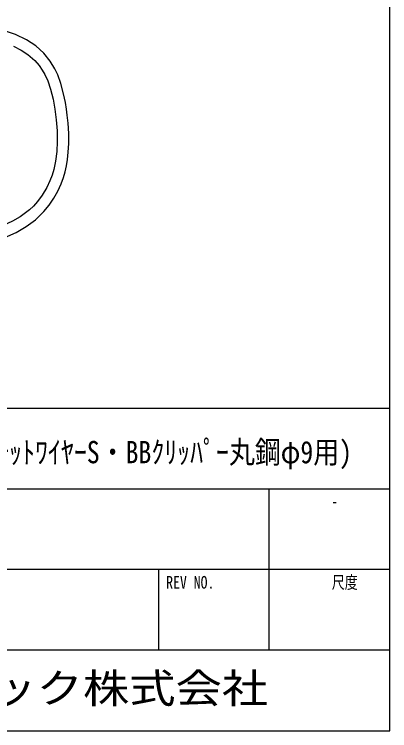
# Model space of a CAD drawing. Units: millimetres on the paper. Extents: x -143 to 139, y -97 to 98.
# Drawn here: x 106.7 to 139.3, y -96.6 to -34.3 of the extents above; entities that cross this region are included whole.
import ezdxf
from ezdxf.enums import TextEntityAlignment as Align

# ---------------------------------------------------------------- set-up
doc = ezdxf.new("R2010")
doc.units = ezdxf.units.MM
doc.layers.add('0-0_文字･図枠･寸法', color=7, linetype='Continuous')
doc.layers.add('0-1_BBカチットワイヤー', color=7, linetype='Continuous')
doc.styles.add('ＭＳ ゴシック', font='')
doc.styles.get('ＭＳ ゴシック').set_extended_font_data('MS Gothic')

msp = doc.modelspace()

# ---------------------------------------------------------------- linework, layer by layer
at = {"layer": '0-0_文字･図枠･寸法'}
for p, q in [((139.341, -96.577), (139.341, -24.327)), ((139.341, -75.577), (60.841, -75.577)), ((128.841, -75.577), (128.841, -89.577)), ((139.341, -82.577), (60.841, -82.577)), ((119.241, -82.577), (119.241, -89.577)), ((139.341, -89.577), (29.341, -89.577)), ((-142.659, -96.577), (139.341, -96.577))]:
    msp.add_line(p, q, dxfattribs=at)
msp.add_lwpolyline([(139.341, -68.577), (29.341, -68.577), (29.341, -96.577)], dxfattribs=at)
at = {"layer": '0-1_BBカチットワイヤー'}
for points in [[(105.902, -53.689), (106.867, -53.257), (107.751, -52.749), (108.548, -52.162), (109.292, -51.45), (109.745, -50.901), (110.153, -50.295), (110.495, -49.675), (110.785, -49.03), (110.977, -48.5), (111.125, -47.996), (111.243, -47.484), (111.34, -46.912), (111.409, -46.291), (111.448, -45.537), (111.44, -44.656), (111.384, -43.771), (111.314, -43.068), (111.248, -42.547), (111.158, -41.97), (111.004, -41.202), (110.762, -40.307), (110.491, -39.572), (110.229, -39.026), (109.831, -38.373), (109.278, -37.686), (108.588, -37.054), (107.769, -36.511), (106.83, -36.062), (105.768, -35.71)], [(106.653, -37.071), (107.322, -37.406), (107.903, -37.789), (108.49, -38.307), (108.862, -38.738), (109.151, -39.156), (109.361, -39.522), (109.621, -40.09), (109.872, -40.818), (110.082, -41.664), (110.239, -42.552), (110.352, -43.477), (110.427, -44.425), (110.45, -45.345), (110.411, -46.227), (110.304, -47.066), (110.143, -47.796), (109.995, -48.282), (109.812, -48.766), (109.534, -49.358), (109.145, -50.016), (108.723, -50.582)], [(108.723, -50.582), (108.371, -50.969), (108.034, -51.287), (107.695, -51.565), (107.215, -51.905), (106.557, -52.292), (105.702, -52.693), (104.637, -53.07), (103.36, -53.383), (101.884, -53.588), (100.652, -53.638), (99.329, -53.567), (98.429, -53.444), (97.531, -53.247), (96.995, -53.067)]]:
    msp.add_lwpolyline(points, dxfattribs=at)

# ---------------------------------------------------------------- texts
at = {"layer": '0-0_文字･図枠･寸法', "style": 'ＭＳ ゴシック'}
for s, height, width, p in [('天井落下防止金具取付イメージ図(BBｶﾁｯﾄﾜｲﾔｰS・BBｸﾘｯﾊﾟｰ丸鋼φ9用)', 1.94, 0.85, (66.911, -73.914)), ('-', 1.1, 0.65, (134.321, -77.509)), ('REV NO.', 1.1, 0.8, (119.916, -84.56)), ('尺度', 1.1, 0.75, (134.31, -84.56)), ('日栄インテック株式会社', 2.566, 1.15, (84.505, -94.94))]:
    msp.add_text(s, height=height, dxfattribs=dict(at, width=width)).set_placement(p, align=Align.BOTTOM_LEFT)

doc.saveas('drawing.dxf')
